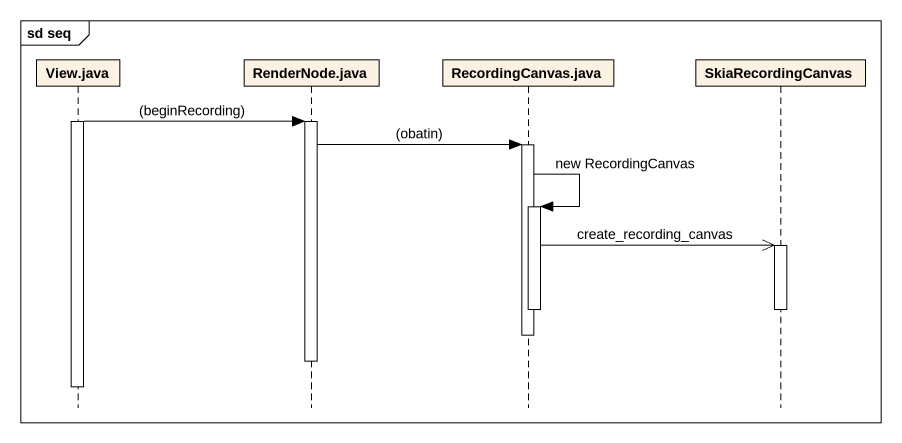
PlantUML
@startuml
mainframe sd seq
hide footbox
participant "View.java" as View_java
participant "RenderNode.java" as RenderNode_java
participant "RecordingCanvas.java" as RecordingCanvas_java
participant SkiaRecordingCanvas

activate View_java
View_java -> RenderNode_java : (beginRecording)
activate RenderNode_java
RenderNode_java -> RecordingCanvas_java : (obatin)
activate RecordingCanvas_java
RecordingCanvas_java -> RecordingCanvas_java : new RecordingCanvas
activate RecordingCanvas_java
RecordingCanvas_java ->> SkiaRecordingCanvas : create_recording_canvas
activate SkiaRecordingCanvas
deactivate SkiaRecordingCanvas
deactivate RecordingCanvas_java
deactivate RecordingCanvas_java
deactivate RenderNode_java
deactivate View_java
@enduml
